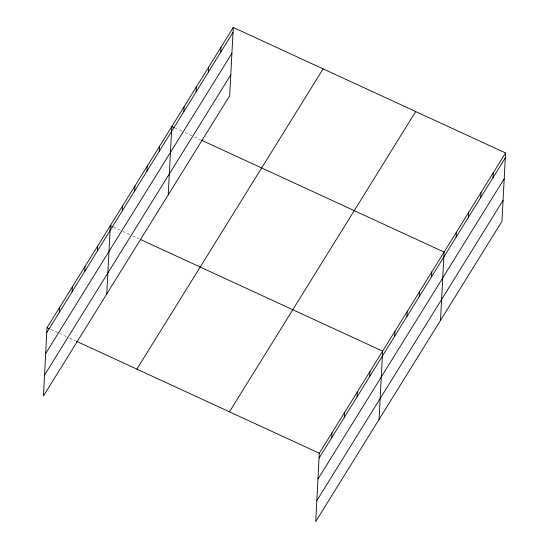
<?xml version="1.0" encoding="UTF-8"?>
<svg xmlns="http://www.w3.org/2000/svg" width="549" height="549" viewBox="0 0 549 549"><rect width="100%" height="100%" fill="white"/><g stroke="black" fill="none" stroke-linecap="round" stroke-linejoin="round"><path stroke-width="0.41" stroke-dasharray="2.75 2.06" d="M174.905 127.965L181.877 131.177M184.979 132.604L192.72 136.179M194.271 136.893L200.467 139.748M113.451 227.046L121.967 230.978M122.743 231.335L129.715 234.547M132.81 235.974L139.007 238.829M50.899 329.489L58.647 333.065M59.422 333.421L67.946 337.347M69.49 338.06L75.687 340.922"/><path stroke-width="0.82" d="M233.27 27.45L47.029 327.705L43.446 396.021L229.688 95.766L233.27 27.45L505.554 152.979L501.971 221.295L315.73 521.55L319.312 453.234L505.554 152.979M59.436 312.203L59.69 307.289M72.097 291.787L72.358 286.873M84.766 271.371L85.02 266.45M97.427 250.955L97.688 246.034M106.767 293.935L110.349 225.618L112.675 226.689M122.386 210.72L122.64 205.8M134.677 190.901L134.93 185.987M146.967 171.082L147.221 166.169M159.258 151.27L159.519 146.35M168.227 194.847L171.81 126.538L174.129 127.608M183.84 111.632L184.1 106.719M196.137 91.82L196.391 86.9M208.428 72.001L208.682 67.081M220.719 52.182L220.972 47.269M331.72 437.738L331.98 432.818M344.381 417.315L344.642 412.402M357.049 396.9L357.303 391.986M369.71 376.484L369.971 371.57M379.057 419.463L382.632 351.147L140.558 239.549M394.669 336.249L394.923 331.335M406.96 316.43L407.221 311.516M419.251 296.618L419.511 291.697M431.541 276.799L431.802 271.879M440.511 320.376L444.093 252.066L201.243 140.105M456.13 237.168L456.384 232.248M468.421 217.349L468.674 212.429M480.711 197.53L480.972 192.617M493.002 177.718L493.263 172.798M46.768 332.625L233.009 32.37M45.677 353.542L231.911 53.287M44.544 375.097L230.786 74.842M136.879 369.134L323.121 68.872M229.461 411.812L415.696 111.557M319.058 458.154L505.293 157.899M317.96 479.071L504.195 178.816M316.828 500.626L503.069 200.371M47.029 327.705L49.355 328.776M76.462 341.279L319.312 453.234"/></g></svg>
